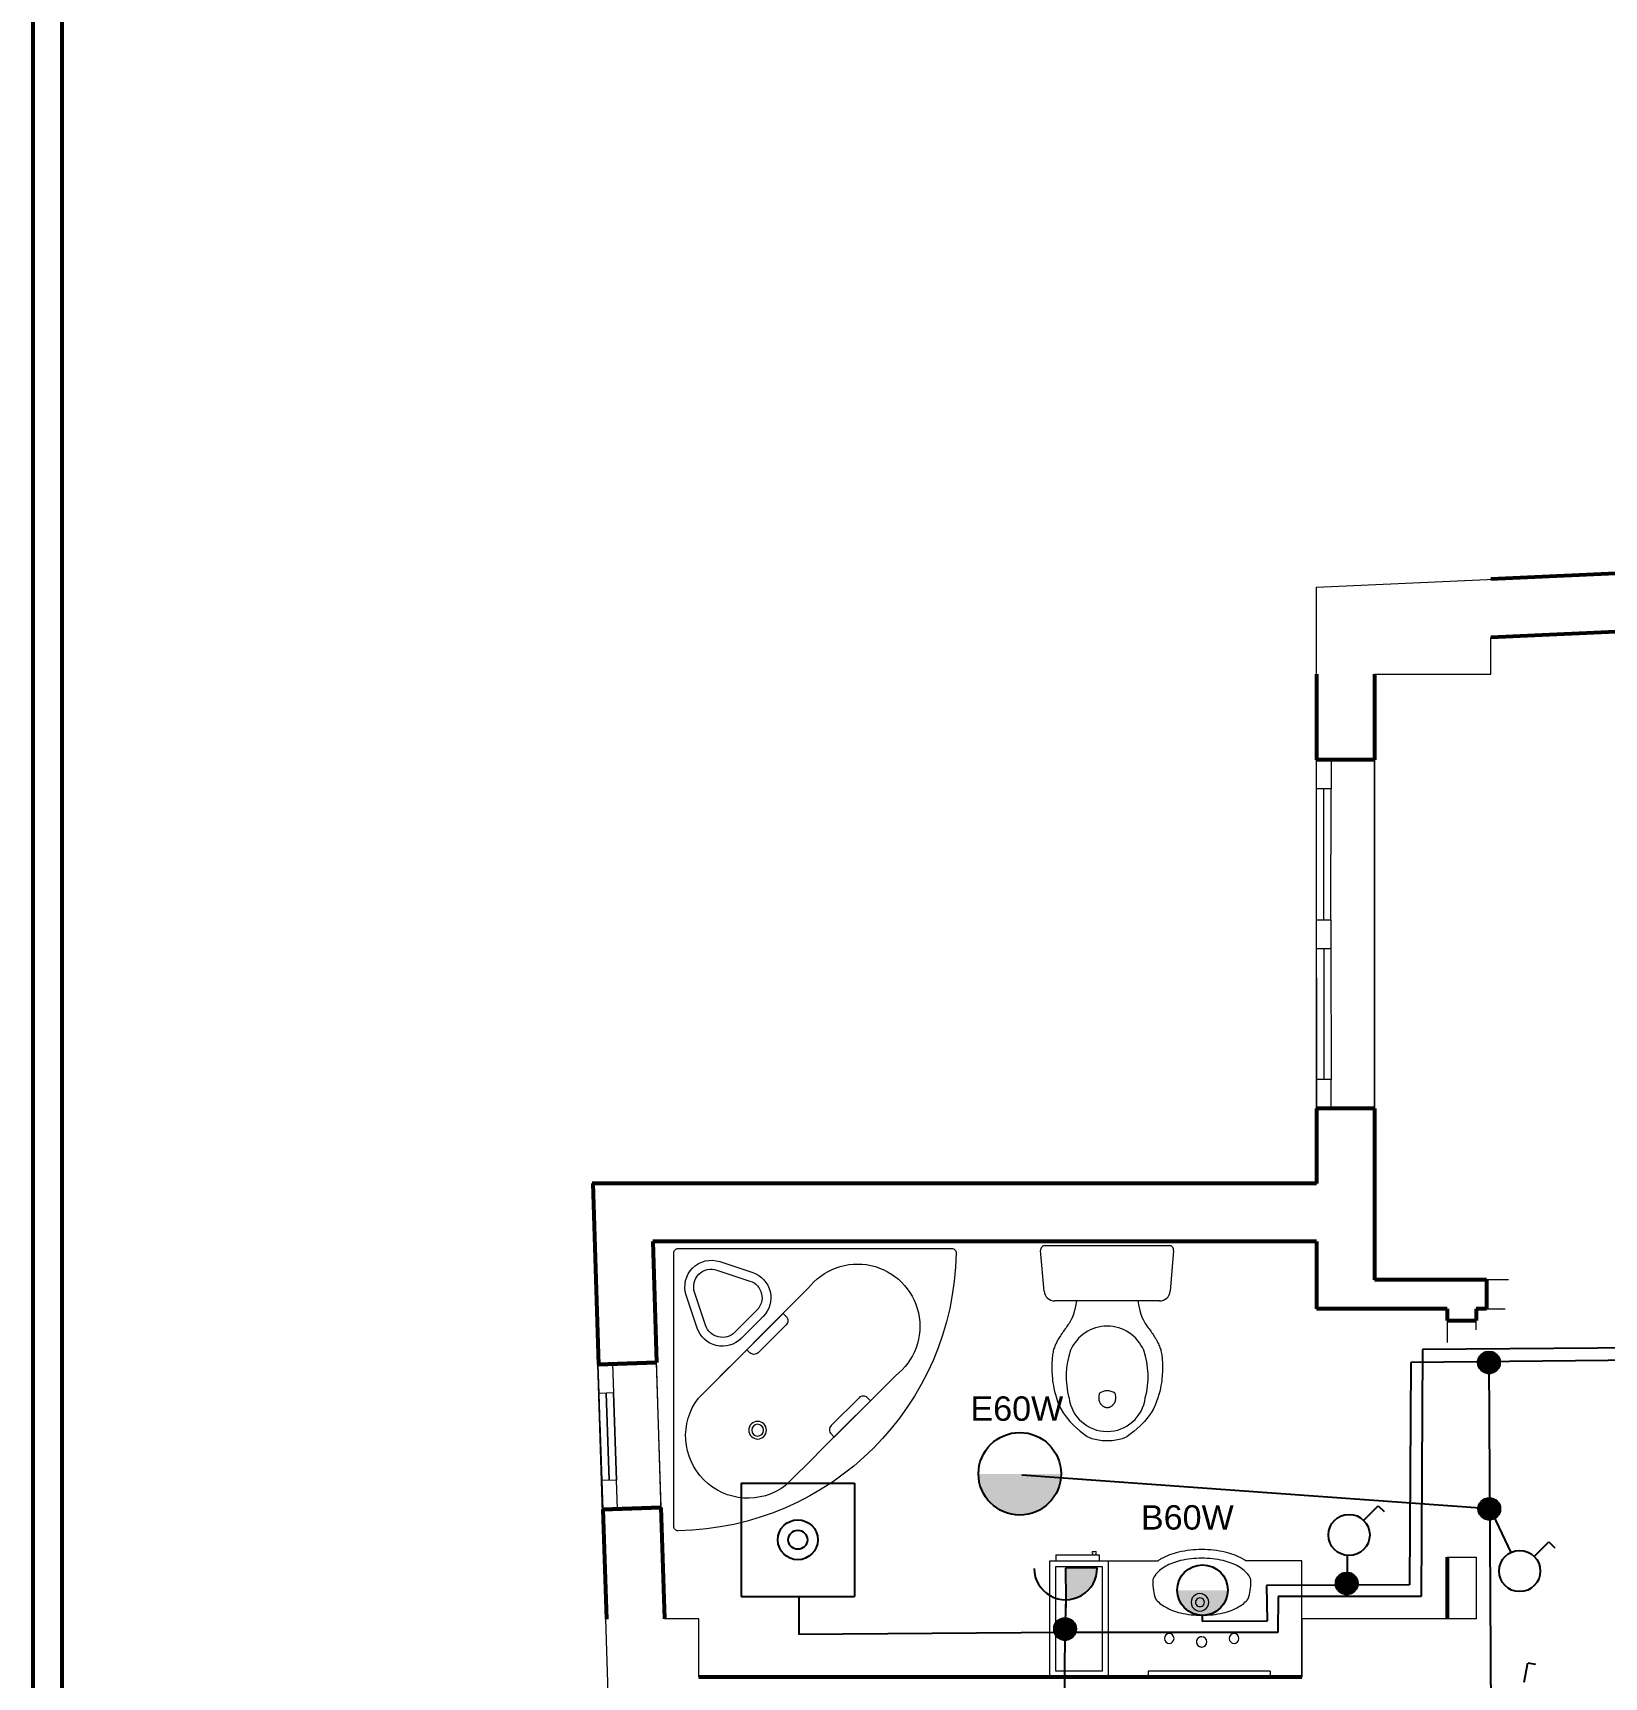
# Model space of a CAD drawing. Header units: millimetres. Extents: x -1335 to 33749, y 2338 to 5277.
# Drawn here: x 15340 to 15881, y 4144 to 4710 of the extents above; entities that cross this region are included whole.
import ezdxf
from ezdxf.enums import TextEntityAlignment as Align

# ---------------------------------------------------------------- set-up
doc = ezdxf.new("R2010")
doc.units = ezdxf.units.MM
doc.linetypes.add('ACAD_ISO03W100', pattern=[30, 12, -18])
for name, color, linetype, lineweight in [('DUVAR', 7, 'Continuous', 53), ('Linye-23', 220, 'Continuous', 25), ('PENCERE', 1, 'Continuous', 20), ('tefriş', 65, 'Continuous', 18), ('YALıTıM', 7, 'Continuous', 18), ('YESIL', 74, 'Continuous', 18)]:
    doc.layers.add(name, color=color, linetype=linetype, lineweight=lineweight)
doc.layers.add('LAMBA YAZI', color=51, linetype='Continuous')
doc.styles.add('LAMBA', font='arial.ttf', dxfattribs={"height": 12})

# ---------------------------------------------------------------- blocks, each defined once
blk = doc.blocks.new('16')
blk.add_line((1366.71, 587.33), (1370.02, 590.64))
for points in [[(1347.33, 596.83, 0.414214), (1346.58, 596.08), (1346.58, 549.58, 0.418871), (1347.34, 548.83, 0.404945), (1394.57, 596.07, 0.418871), (1393.82, 596.83)], [(1350.68, 583.4, 0.557537), (1358.13, 581.64), (1361.88, 585.38, 0.557537), (1360.12, 592.83), (1354.5, 594.7, 0.618034), (1348.81, 589.01)], [(1352.11, 583.87, 0.557537), (1357.07, 582.7), (1360.82, 586.44, 0.557537), (1359.64, 591.41), (1354.03, 593.28, 0.618034), (1350.24, 589.48)], [(1357.61, 578.24), (1358.13, 577.72, 0.414214), (1359.54, 577.72), (1364.3, 582.48, 0.414214), (1364.3, 583.89), (1363.78, 584.41)], [(1372.46, 563.39), (1371.95, 563.91, -0.414214), (1371.95, 565.32), (1376.7, 570.07, -0.414214), (1378.11, 570.07), (1378.63, 569.56)]]:
    blk.add_lwpolyline(points, format="xyb", close=True)
blk.add_lwpolyline([(1381.58, 572.49), (1386.88, 577.82, 0.873035), (1372.01, 592.63), (1353.38, 574.01, 1.142857), (1368.23, 559.16), (1381.57, 572.5)], format="xyb")
for radius in [1.5, 1]:
    blk.add_circle((1377.47, 582.57), radius)
blk = doc.blocks.new('15')
for p, q in [((557.09, 835.83), (557.09, 878.1)), ((558.8, 879.67), (572.63, 878.52)), ((576, 874.85), (576, 839.08)), ((584.19, 870.34), (584.67, 870.68)), ((584.67, 870.68), (585.12, 871.01)), ((585.12, 871.01), (585.55, 871.31)), ((585.55, 871.31), (585.96, 871.6)), ((585.96, 871.6), (586.35, 871.88)), ((586.35, 871.88), (586.74, 872.15)), ((586.74, 872.15), (587.12, 872.41)), ((587.12, 872.41), (587.5, 872.67)), ((587.5, 872.67), (587.89, 872.92)), ((587.89, 872.92), (588.28, 873.17)), ((588.28, 873.17), (588.68, 873.41)), ((588.68, 873.41), (589.08, 873.65)), ((589.08, 873.65), (589.48, 873.88)), ((589.48, 873.88), (589.88, 874.09)), ((589.88, 874.09), (590.27, 874.3)), ((590.27, 874.3), (590.67, 874.49)), ((590.67, 874.49), (591.06, 874.67)), ((591.06, 874.67), (591.45, 874.83)), ((591.45, 874.83), (591.84, 874.98)), ((591.84, 874.98), (592.23, 875.12)), ((592.23, 875.12), (592.63, 875.24)), ((592.63, 875.24), (593.04, 875.35)), ((593.04, 875.35), (593.46, 875.45)), ((593.46, 875.45), (593.9, 875.53)), ((593.9, 875.53), (594.35, 875.6)), ((594.35, 875.6), (594.82, 875.67)), ((594.82, 875.67), (595.3, 875.72)), ((595.3, 875.72), (595.78, 875.76)), ((595.78, 875.76), (596.28, 875.79)), ((596.28, 875.79), (596.77, 875.82)), ((596.77, 875.82), (597.27, 875.84)), ((597.27, 875.84), (597.77, 875.85)), ((597.77, 875.85), (598.26, 875.86)), ((598.26, 875.86), (598.75, 875.87)), ((598.75, 875.87), (599.26, 875.86)), ((599.26, 875.86), (599.79, 875.85)), ((599.79, 875.85), (600.36, 875.83)), ((600.36, 875.83), (600.96, 875.79)), ((600.96, 875.79), (601.62, 875.74)), ((601.62, 875.74), (602.34, 875.67)), ((602.34, 875.67), (603.12, 875.59)), ((603.12, 875.59), (603.98, 875.47)), ((603.98, 875.47), (604.89, 875.33)), ((604.89, 875.33), (605.87, 875.14)), ((605.87, 875.14), (606.91, 874.91)), ((606.91, 874.91), (608, 874.63)), ((608, 874.63), (609.14, 874.28)), ((609.14, 874.28), (610.32, 873.87)), ((610.32, 873.87), (611.56, 873.38)), ((611.56, 873.38), (612.85, 872.77)), ((612.85, 872.77), (614.2, 871.98)), ((614.2, 871.98), (615.63, 870.98)), ((615.63, 870.98), (617.14, 869.71)), ((576, 867.47), (577.77, 867.78)), ((577.77, 867.78), (579.25, 868.11)), ((579.25, 868.11), (580.49, 868.47)), ((580.49, 868.47), (581.51, 868.84)), ((581.51, 868.84), (582.36, 869.23)), ((582.36, 869.23), (583.06, 869.61)), ((583.06, 869.61), (583.66, 869.98)), ((583.66, 869.98), (584.19, 870.34)), ((617.14, 869.71), (618.75, 868.13)), ((618.75, 868.13), (620.47, 866.18)), ((620.47, 866.18), (622.31, 863.83)), ((607.58, 859.69), (607.45, 859.64)), ((607.74, 859.74), (607.58, 859.69)), ((607.92, 859.78), (607.74, 859.74)), ((608.11, 859.82), (607.92, 859.78)), ((608.32, 859.85), (608.11, 859.82)), ((608.54, 859.88), (608.32, 859.85)), ((608.75, 859.9), (608.54, 859.88)), ((608.96, 859.91), (608.75, 859.9)), ((609.16, 859.91), (608.96, 859.91)), ((609.35, 859.91), (609.16, 859.91)), ((609.53, 859.89), (609.35, 859.91)), ((609.71, 859.87), (609.53, 859.89)), ((609.87, 859.84), (609.71, 859.87)), ((610.03, 859.8), (609.87, 859.84)), ((610.19, 859.76), (610.03, 859.8)), ((610.34, 859.7), (610.19, 859.76)), ((610.49, 859.65), (610.34, 859.7)), ((610.63, 859.58), (610.49, 859.65)), ((610.77, 859.51), (610.63, 859.58)), ((610.91, 859.43), (610.77, 859.51)), ((611.04, 859.35), (610.91, 859.43)), ((611.16, 859.26), (611.04, 859.35)), ((611.28, 859.17), (611.16, 859.26)), ((607.45, 854.37), (607.58, 854.32)), ((607.58, 854.32), (607.74, 854.28)), ((607.74, 854.28), (607.92, 854.23)), ((607.92, 854.23), (608.11, 854.19)), ((608.11, 854.19), (608.32, 854.16)), ((608.32, 854.16), (608.54, 854.13)), ((608.54, 854.13), (608.75, 854.11)), ((608.75, 854.11), (608.96, 854.1)), ((608.96, 854.1), (609.16, 854.1)), ((609.16, 854.1), (609.35, 854.11)), ((609.35, 854.11), (609.53, 854.12)), ((609.53, 854.12), (609.71, 854.14)), ((609.71, 854.14), (609.87, 854.17)), ((609.87, 854.17), (610.03, 854.21)), ((610.03, 854.21), (610.19, 854.26)), ((610.19, 854.26), (610.34, 854.31)), ((610.34, 854.31), (610.49, 854.37)), ((610.49, 854.37), (610.63, 854.43)), ((610.63, 854.43), (610.77, 854.5)), ((610.77, 854.5), (610.91, 854.58)), ((610.91, 854.58), (611.04, 854.66)), ((611.04, 854.66), (611.16, 854.75)), ((611.16, 854.75), (611.28, 854.84)), ((611.4, 859.07), (611.28, 859.17)), ((611.28, 854.84), (611.4, 854.94)), ((611.51, 858.96), (611.4, 859.07)), ((611.4, 854.94), (611.51, 855.05)), ((611.62, 858.85), (611.51, 858.96)), ((611.51, 855.05), (611.62, 855.16)), ((611.72, 858.74), (611.62, 858.85)), ((611.62, 855.16), (611.72, 855.27)), ((611.81, 858.62), (611.72, 858.74)), ((611.72, 855.27), (611.81, 855.39)), ((611.9, 858.5), (611.81, 858.62)), ((611.81, 855.39), (611.9, 855.51)), ((611.98, 858.37), (611.9, 858.5)), ((611.9, 855.51), (611.98, 855.64)), ((612.05, 858.24), (611.98, 858.37)), ((611.98, 855.64), (612.05, 855.77)), ((612.11, 858.11), (612.05, 858.24)), ((612.05, 855.77), (612.11, 855.9)), ((612.17, 857.98), (612.11, 858.11)), ((612.11, 855.9), (612.17, 856.03)), ((612.22, 857.84), (612.17, 857.98)), ((612.17, 856.03), (612.22, 856.17)), ((612.27, 857.71), (612.22, 857.84)), ((612.22, 856.17), (612.27, 856.31)), ((612.3, 857.57), (612.27, 857.71)), ((612.27, 856.31), (612.3, 856.44)), ((612.33, 857.43), (612.3, 857.57)), ((612.3, 856.44), (612.33, 856.58)), ((612.35, 857.29), (612.33, 857.43)), ((612.33, 856.58), (612.35, 856.72)), ((612.36, 857.15), (612.35, 857.29)), ((612.35, 856.72), (612.36, 856.86)), ((612.36, 857.01), (612.36, 857.15)), ((612.36, 856.86), (612.36, 857.01)), ((620.47, 847.75), (622.31, 850.1)), ((576, 846.46), (577.77, 846.16)), ((577.77, 846.16), (579.25, 845.82)), ((579.25, 845.82), (580.49, 845.46)), ((580.49, 845.46), (581.51, 845.09)), ((581.51, 845.09), (582.36, 844.71)), ((582.36, 844.71), (583.06, 844.33)), ((583.06, 844.33), (583.66, 843.95)), ((583.66, 843.95), (584.19, 843.59)), ((584.19, 843.59), (584.67, 843.25)), ((584.67, 843.25), (585.12, 842.93)), ((585.12, 842.93), (585.55, 842.62)), ((585.55, 842.62), (585.96, 842.33)), ((614.2, 841.95), (615.63, 842.95)), ((615.63, 842.95), (617.14, 844.22)), ((617.14, 844.22), (618.75, 845.8)), ((618.75, 845.8), (620.47, 847.75)), ((585.96, 842.33), (586.35, 842.05)), ((586.35, 842.05), (586.74, 841.78)), ((586.74, 841.78), (587.12, 841.52)), ((587.12, 841.52), (587.5, 841.26)), ((587.5, 841.26), (587.89, 841.01)), ((587.89, 841.01), (588.28, 840.76)), ((588.28, 840.76), (588.68, 840.52)), ((588.68, 840.52), (589.08, 840.28)), ((589.08, 840.28), (589.48, 840.05)), ((589.48, 840.05), (589.88, 839.84)), ((589.88, 839.84), (590.27, 839.63)), ((590.27, 839.63), (590.67, 839.44)), ((590.67, 839.44), (591.06, 839.26)), ((591.06, 839.26), (591.45, 839.1)), ((591.45, 839.1), (591.84, 838.95)), ((591.84, 838.95), (592.23, 838.81)), ((592.23, 838.81), (592.63, 838.69)), ((592.63, 838.69), (593.04, 838.58)), ((593.04, 838.58), (593.46, 838.48)), ((593.46, 838.48), (593.9, 838.4)), ((593.9, 838.4), (594.35, 838.33)), ((594.35, 838.33), (594.82, 838.27)), ((594.82, 838.27), (595.3, 838.22)), ((595.3, 838.22), (595.78, 838.18)), ((595.78, 838.18), (596.28, 838.14)), ((596.28, 838.14), (596.77, 838.12)), ((596.77, 838.12), (597.27, 838.1)), ((597.27, 838.1), (597.77, 838.08)), ((597.77, 838.08), (598.26, 838.07)), ((598.26, 838.07), (598.75, 838.07)), ((598.75, 838.07), (599.26, 838.07)), ((599.26, 838.07), (599.79, 838.08)), ((599.79, 838.08), (600.36, 838.1)), ((600.36, 838.1), (600.96, 838.14)), ((600.96, 838.14), (601.62, 838.19)), ((601.62, 838.19), (602.34, 838.26)), ((602.34, 838.26), (603.12, 838.35)), ((603.12, 838.35), (603.98, 838.46)), ((603.98, 838.46), (604.89, 838.6)), ((604.89, 838.6), (605.87, 838.79)), ((605.87, 838.79), (606.91, 839.02)), ((606.91, 839.02), (608, 839.3)), ((608, 839.3), (609.14, 839.65)), ((609.14, 839.65), (610.32, 840.06)), ((610.32, 840.06), (611.56, 840.55)), ((611.56, 840.55), (612.85, 841.16)), ((612.85, 841.16), (614.2, 841.95)), ((572.63, 835.42), (558.8, 834.26))]:
    blk.add_line(p, q)
for centre, radius, start, end in [((558.67, 878.1), 1.58, 85.2364, 180), ((572.32, 874.85), 3.68, 0, 85.2364), ((601.84, 843.57), 27.39, 74.7335, 109.1492), ((598.19, 856.97), 13.57, 113.1334, 246.8666), ((607.46, 856.97), 13.12, 276.9435, 83.0565), ((611.7, 857.01), 5, 148.2253, 211.7747), ((606.09, 856.97), 17.62, 337.0686, 22.9314), ((601.84, 870.36), 27.39, 250.8508, 285.2665), ((572.32, 839.08), 3.68, 274.7636, 0), ((558.67, 835.83), 1.58, 180, 274.7636)]:
    blk.add_arc(centre, radius, start, end)
blk = doc.blocks.new('sHŞLMxgb')
at = {"layer": 'tefriş'}
for p, q in [((73391.12, -69022.65), (73406.12, -69022.65)), ((73391.12, -69022.65), (73391.12, -69024.65)), ((73404.86, -69021.56), (73403.86, -69021.56)), ((73403.86, -69022.65), (73403.86, -69022.17)), ((73404.86, -69022.16), (73404.86, -69022.65)), ((73406.12, -69022.65), (73406.12, -69024.65)), ((73389.12, -69024.65), (73409.12, -69024.65)), ((73389.12, -69064.65), (73389.12, -69024.65)), ((73409.12, -69024.65), (73409.12, -69064.65)), ((73409.12, -69024.65), (73426.32, -69024.65)), ((73409.12, -69024.65), (73409.12, -69064.65)), ((73473.12, -69024.65), (73456.5, -69024.65)), ((73475.85, -69024.65), (73473.12, -69024.65)), ((73475.85, -69064.65), (73475.85, -69024.65)), ((73464.91, -69062.65), (73422.89, -69062.65)), ((73422.89, -69062.65), (73422.89, -69064.65)), ((73464.91, -69062.65), (73464.91, -69064.65)), ((73409.12, -69064.65), (73389.12, -69064.65)), ((73473.12, -69064.65), (73409.12, -69064.65)), ((73473.12, -69064.65), (73475.85, -69064.65))]:
    blk.add_line(p, q, dxfattribs=at)
blk.add_lwpolyline([(73441.41, -69023.8, 0.056622), (73434.07, -69024.63, 0.07036), (73428.79, -69026.66, 0.106157), (73425.18, -69029.82, 0.161829), (73424.5, -69031.87, 0.081292), (73425.44, -69037.77, 0.09649), (73428.79, -69040.58, 0.07036), (73434.07, -69042.61, 0.056622), (73441.41, -69043.45, 0.056622), (73448.75, -69042.61, 0.07036), (73454.03, -69040.58, 0.09649), (73457.37, -69037.77, 0.081292), (73458.32, -69031.87, 0.161829), (73457.64, -69029.82, 0.106157), (73454.03, -69026.66, 0.07036), (73448.75, -69024.63, 0.056622)], format="xyb", close=True, dxfattribs=at)
blk.add_lwpolyline([(73456.5, -69024.65, 0.020465), (73455.49, -69024.04, 0.07036), (73449.42, -69021.71, 0.056622), (73441.41, -69020.8, 0.056622), (73433.4, -69021.71, 0.07036), (73427.33, -69024.04, 0.020465), (73426.32, -69024.65, 0.020465)], format="xyb", dxfattribs=at)
blk.add_lwpolyline([(73391.12, -69026.65), (73407.12, -69026.65), (73407.12, -69062.65), (73391.12, -69062.65)], close=True, dxfattribs=at)
for centre, radius, start, end in [((73403.86, -69021.86), 0.3, 89.9132, 269.8989), ((73404.86, -69021.86), 0.3, 270.1011, 90.0868), ((73440.7, -69038.97), 3, 89.2275, 270.7725), ((73440.7, -69038.97), 1.5, 88.4548, 271.5452), ((73440.78, -69038.97), 3, 269.2275, 90.7725), ((73440.78, -69038.97), 1.5, 268.4548, 91.5452), ((73430.29, -69051.42), 1.75, 93.3086, 266.6914), ((73430.08, -69051.42), 1.75, 273.3086, 86.6914), ((73441.29, -69052.62), 1.75, 90, 270), ((73441.29, -69052.62), 1.75, 86.4664, 273.5336), ((73441.39, -69052.62), 1.75, 270, 90), ((73441.39, -69052.62), 1.75, 270, 90), ((73452.6, -69051.42), 1.75, 93.3086, 266.6914), ((73452.39, -69051.42), 1.75, 273.3086, 86.6914)]:
    blk.add_arc(centre, radius, start, end, dxfattribs=at)

msp = doc.modelspace()

# ---------------------------------------------------------------- hatches: boundary and pattern name
at = {"linetype": 'ACAD_ISO03W100', "ltscale": 10}
for color, points in [(2, [(15665.28, 4214.34, 1), (15693.7, 4214.34)]), (256, [(15695.57, 4171.04), (15696.01, 4171.05, 0.402331), (15706.32, 4181.98), (15695.48, 4181.89)]), (2, [(15733.78, 4174.3, 1), (15751.17, 4174.3)])]:
    msp.add_hatch(color=color, dxfattribs=at).paths.add_polyline_path(points)

# ---------------------------------------------------------------- linework, layer by layer
for p, q in [((15837.4, 4252.77), (15844.98, 4252.77)), ((15837.41, 4253.01), (15844.97, 4253.01)), ((15837.41, 4252.54), (15844.97, 4252.54)), ((15837.43, 4252.3), (15844.96, 4252.3)), ((15837.44, 4253.25), (15844.94, 4253.25)), ((15837.46, 4252.06), (15844.92, 4252.06)), ((15837.48, 4253.49), (15844.9, 4253.49)), ((15837.51, 4251.83), (15844.87, 4251.83)), ((15837.54, 4253.72), (15844.85, 4253.72)), ((15837.58, 4251.59), (15844.81, 4251.59)), ((15837.61, 4253.96), (15844.77, 4253.96)), ((15837.7, 4254.2), (15844.68, 4254.2)), ((15837.81, 4254.43), (15844.57, 4254.43)), ((15837.94, 4254.67), (15844.44, 4254.67)), ((15838.1, 4254.91), (15844.29, 4254.91)), ((15838.28, 4255.14), (15844.11, 4255.14)), ((15838.49, 4255.38), (15843.89, 4255.38)), ((15838.75, 4255.62), (15843.64, 4255.62)), ((15839.06, 4255.85), (15843.32, 4255.85)), ((15839.46, 4256.09), (15842.93, 4256.09)), ((15840.02, 4256.33), (15842.36, 4256.33)), ((15837.66, 4251.35), (15844.72, 4251.35)), ((15837.76, 4251.12), (15844.62, 4251.12)), ((15837.88, 4250.88), (15844.5, 4250.88)), ((15838.02, 4250.64), (15844.36, 4250.64)), ((15838.19, 4250.41), (15844.19, 4250.41)), ((15838.39, 4250.17), (15843.99, 4250.17)), ((15838.63, 4249.93), (15843.76, 4249.93)), ((15838.91, 4249.7), (15843.47, 4249.7)), ((15839.26, 4249.46), (15843.12, 4249.46)), ((15839.74, 4249.22), (15842.64, 4249.22)), ((15840.56, 4248.99), (15841.82, 4248.99)), ((15583.82, 4211.16), (15622.78, 4211.16)), ((15583.82, 4211.16), (15583.82, 4172.2)), ((15583.82, 4211.16), (15622.78, 4211.16)), ((15583.82, 4211.16), (15583.82, 4172.2)), ((15622.78, 4211.16), (15622.78, 4172.2)), ((15622.78, 4211.16), (15622.78, 4172.2)), ((15798.05, 4198.35), (15803.07, 4203.37)), ((15803.07, 4203.37), (15805.08, 4201.36)), ((15837.49, 4202.39), (15845.07, 4202.39)), ((15837.5, 4202.62), (15845.06, 4202.62)), ((15837.5, 4202.15), (15845.06, 4202.15)), ((15837.52, 4201.91), (15845.05, 4201.91)), ((15837.53, 4202.86), (15845.03, 4202.86)), ((15837.55, 4201.68), (15845.01, 4201.68)), ((15837.57, 4203.1), (15844.99, 4203.1)), ((15837.6, 4201.44), (15844.96, 4201.44)), ((15837.63, 4203.33), (15844.93, 4203.33)), ((15837.67, 4201.2), (15844.9, 4201.2)), ((15837.7, 4203.57), (15844.86, 4203.57)), ((15837.75, 4200.97), (15844.81, 4200.97)), ((15837.79, 4203.81), (15844.77, 4203.81)), ((15837.85, 4200.73), (15844.71, 4200.73)), ((15837.9, 4204.04), (15844.66, 4204.04)), ((15837.97, 4200.49), (15844.59, 4200.49)), ((15838.03, 4204.28), (15844.53, 4204.28)), ((15838.19, 4204.52), (15844.38, 4204.52)), ((15838.37, 4204.76), (15844.2, 4204.76)), ((15838.58, 4204.99), (15843.98, 4204.99)), ((15838.84, 4205.23), (15843.73, 4205.23)), ((15839.15, 4205.47), (15843.41, 4205.47)), ((15839.55, 4205.7), (15843.02, 4205.7)), ((15840.11, 4205.94), (15842.45, 4205.94)), ((15838.11, 4200.26), (15844.45, 4200.26)), ((15838.28, 4200.02), (15844.28, 4200.02)), ((15838.48, 4199.78), (15844.08, 4199.78)), ((15838.72, 4199.55), (15843.85, 4199.55)), ((15839, 4199.31), (15843.56, 4199.31)), ((15839.35, 4199.07), (15843.21, 4199.07)), ((15839.83, 4198.84), (15842.73, 4198.84)), ((15840.65, 4198.6), (15841.91, 4198.6)), ((15856.78, 4185.93), (15861.81, 4190.95)), ((15861.81, 4190.95), (15863.81, 4188.94)), ((15788.65, 4177.87), (15795.81, 4177.87)), ((15788.74, 4178.11), (15795.72, 4178.11)), ((15788.85, 4178.34), (15795.61, 4178.34)), ((15788.98, 4178.58), (15795.48, 4178.58)), ((15789.14, 4178.82), (15795.33, 4178.82)), ((15789.32, 4179.05), (15795.15, 4179.05)), ((15789.53, 4179.29), (15794.93, 4179.29)), ((15789.79, 4179.53), (15794.68, 4179.53)), ((15790.1, 4179.76), (15794.37, 4179.76)), ((15790.5, 4180), (15793.97, 4180)), ((15791.07, 4180.24), (15793.4, 4180.24)), ((15583.82, 4172.2), (15622.78, 4172.2)), ((15583.82, 4172.2), (15622.78, 4172.2)), ((15788.44, 4176.69), (15796.02, 4176.69)), ((15788.45, 4176.92), (15796.01, 4176.92)), ((15788.45, 4176.45), (15796.02, 4176.45)), ((15788.47, 4176.21), (15796, 4176.21)), ((15788.48, 4177.16), (15795.98, 4177.16)), ((15788.5, 4175.97), (15795.96, 4175.97)), ((15788.52, 4177.4), (15795.94, 4177.4)), ((15788.55, 4175.74), (15795.91, 4175.74)), ((15788.58, 4177.63), (15795.89, 4177.63)), ((15788.62, 4175.5), (15795.85, 4175.5)), ((15788.7, 4175.26), (15795.76, 4175.26)), ((15788.8, 4175.03), (15795.66, 4175.03)), ((15788.92, 4174.79), (15795.54, 4174.79)), ((15789.06, 4174.55), (15795.4, 4174.55)), ((15789.23, 4174.32), (15795.23, 4174.32)), ((15789.43, 4174.08), (15795.03, 4174.08)), ((15789.67, 4173.84), (15794.8, 4173.84)), ((15789.95, 4173.61), (15794.51, 4173.61)), ((15790.31, 4173.37), (15794.16, 4173.37)), ((15790.78, 4173.13), (15793.68, 4173.13)), ((15791.6, 4172.9), (15792.86, 4172.9)), ((15691.48, 4161.05), (15699.06, 4161.05)), ((15691.48, 4160.81), (15699.05, 4160.81)), ((15691.49, 4161.28), (15699.05, 4161.28)), ((15691.52, 4161.52), (15699.02, 4161.52)), ((15691.56, 4161.76), (15698.98, 4161.76)), ((15691.61, 4161.99), (15698.92, 4161.99)), ((15691.69, 4162.23), (15698.85, 4162.23)), ((15691.78, 4162.47), (15698.76, 4162.47)), ((15691.89, 4162.7), (15698.65, 4162.7)), ((15692.02, 4162.94), (15698.52, 4162.94)), ((15692.17, 4163.18), (15698.36, 4163.18)), ((15692.35, 4163.41), (15698.18, 4163.41)), ((15692.57, 4163.65), (15697.97, 4163.65)), ((15692.82, 4163.89), (15697.71, 4163.89)), ((15693.14, 4164.13), (15697.4, 4164.13)), ((15693.53, 4164.36), (15697, 4164.36)), ((15694.1, 4164.6), (15696.43, 4164.6)), ((15691.5, 4160.57), (15699.03, 4160.57)), ((15691.54, 4160.34), (15699, 4160.34)), ((15691.59, 4160.1), (15698.95, 4160.1)), ((15691.65, 4159.86), (15698.88, 4159.86)), ((15691.74, 4159.63), (15698.8, 4159.63)), ((15691.84, 4159.39), (15698.7, 4159.39)), ((15691.96, 4159.15), (15698.58, 4159.15)), ((15692.1, 4158.92), (15698.44, 4158.92)), ((15692.27, 4158.68), (15698.27, 4158.68)), ((15692.47, 4158.44), (15698.07, 4158.44)), ((15692.7, 4158.21), (15697.83, 4158.21)), ((15692.99, 4157.97), (15697.55, 4157.97)), ((15693.34, 4157.73), (15697.19, 4157.73)), ((15693.82, 4157.5), (15696.72, 4157.5)), ((15694.64, 4157.26), (15695.9, 4157.26)), ((15853.32, 4142.64), (15854.51, 4149.29)), ((15854.51, 4149.29), (15857.17, 4148.82))]:
    msp.add_line(p, q)
for p, q in [((15706.33, 4181.98), (15695.48, 4181.89)), ((15695.48, 4181.89), (15695.57, 4171.07))]:
    msp.add_line(p, q, dxfattribs=at)
at = {"color": 1, "ltscale": 10}
for p, q in [((15603.65, 4172.28), (15603.65, 4159.08)), ((15695.49, 4169.56), (15695.27, 4161.14)), ((15695.57, 4171.04), (15695.47, 4165.64))]:
    msp.add_line(p, q, dxfattribs=at)
for centre, radius in [((15841.19, 4252.72), 3.79), ((15841.28, 4202.33), 3.79), ((15793.03, 4193.32), 7.1), ((15603.3, 4191.68), 6.88), ((15603.3, 4191.68), 6.88), ((15603.3, 4191.68), 3.28), ((15603.3, 4191.68), 3.28), ((15851.76, 4180.91), 7.1), ((15792.23, 4176.63), 3.79), ((15695.27, 4160.99), 3.79)]:
    msp.add_circle(centre, radius)
at = {"color": 1}
for centre, radius in [((15679.69, 4214.4), 14.21), ((15742.6, 4174.34), 8.7)]:
    msp.add_circle(centre, radius, dxfattribs=at)
at = {"linetype": 'ByBlock'}
msp.add_arc((15695.47, 4181.89), 10.85, 180.4979, 0.4979, dxfattribs=at)
at = {"layer": 'DUVAR'}
for p, q in [((16226.95, 4539.63), (15841.82, 4522.39)), ((16226.95, 4519.61), (15841.82, 4502.37)), ((15781.82, 4489.7), (15781.82, 4460.17)), ((15801.82, 4489.7), (15801.82, 4460.17)), ((15801.82, 4460.17), (15781.81, 4460.17)), ((15801.82, 4460.17), (15781.82, 4460.17)), ((15801.82, 4460.17), (15781.82, 4460.17)), ((15801.82, 4460.17), (15781.82, 4460.17)), ((15801.82, 4460.17), (15781.82, 4460.17)), ((15801.82, 4460.17), (15781.82, 4460.17)), ((15801.82, 4460.17), (15781.82, 4460.17)), ((15801.82, 4340.17), (15781.81, 4340.17)), ((15781.82, 4340.17), (15781.82, 4314.36)), ((15801.82, 4340.17), (15781.82, 4340.17)), ((15801.82, 4340.17), (15781.82, 4340.17)), ((15801.82, 4340.17), (15781.82, 4340.17)), ((15801.82, 4340.17), (15781.82, 4340.17)), ((15801.82, 4340.17), (15781.82, 4340.17)), ((15801.82, 4340.17), (15781.82, 4340.17)), ((15801.82, 4340.17), (15801.82, 4281.13)), ((15781.82, 4314.36), (15532.5, 4314.36)), ((15532.71, 4314.36), (15534.66, 4252.06)), ((15781.82, 4294.36), (15553.35, 4294.36)), ((15553.35, 4294.36), (15554.65, 4252.72)), ((15781.82, 4294.36), (15781.82, 4271.13)), ((15840.31, 4281.13), (15801.82, 4281.13)), ((15840.31, 4281.13), (15840.31, 4271.13)), ((15826.82, 4271.13), (15781.82, 4271.13)), ((15826.82, 4271.13), (15826.82, 4267.18)), ((15836.82, 4271.13), (15836.82, 4267.18)), ((15840.31, 4271.13), (15836.82, 4271.13)), ((15826.82, 4267.18), (15836.82, 4267.18)), ((15534.55, 4252.06), (15554.54, 4252.72)), ((15554.62, 4252.72), (15534.55, 4252.06)), ((15554.54, 4252.72), (15534.55, 4252.06)), ((15554.54, 4252.72), (15534.55, 4252.06)), ((15554.54, 4252.72), (15534.55, 4252.06)), ((15554.54, 4252.72), (15534.55, 4252.06)), ((15554.65, 4252.72), (15534.55, 4252.06)), ((15554.54, 4252.71), (15534.55, 4252.06)), ((15534.55, 4252.06), (15554.54, 4252.71)), ((15534.55, 4252.06), (15534.55, 4252.06)), ((15554.54, 4252.72), (15554.54, 4252.71)), ((15554.54, 4252.72), (15554.54, 4252.71)), ((15554.54, 4252.72), (15554.54, 4252.71)), ((15556.18, 4202.74), (15536.19, 4202.09)), ((15536.19, 4202.09), (15556.18, 4202.74)), ((15556.18, 4202.74), (15536.19, 4202.09)), ((15556.18, 4202.74), (15536.19, 4202.09)), ((15556.21, 4202.74), (15536.19, 4202.09)), ((15536.22, 4202.09), (15537.4, 4164.36)), ((15556.21, 4202.74), (15557.41, 4164.42)), ((15826.82, 4185.67), (15826.82, 4164.42)), ((15776.82, 4144.42), (15569.27, 4144.42))]:
    msp.add_line(p, q, dxfattribs=at)
at = {"layer": 'DUVAR', "color": 0}
for p, q in [((15801.82, 4460.17), (15781.82, 4460.17)), ((15801.82, 4340.17), (15781.82, 4340.17)), ((15801.82, 4340.17), (15781.82, 4340.17)), ((15554.54, 4252.72), (15554.54, 4252.71))]:
    msp.add_line(p, q, dxfattribs=at)
at = {"layer": 'DUVAR'}
msp.add_lwpolyline([(16454.69, 5276.58), (15340.03, 5276.58), (15340.03, 2376.9), (16454.69, 2376.9)], close=True, dxfattribs=at)
msp.add_lwpolyline([(15350.03, 5266.58), (15350.03, 2386.9), (16444.69, 2386.9), (16444.69, 5266.58), (15350.03, 5266.58)], dxfattribs=at)
at = {"layer": 'Linye-23'}
for p, q in [((15818.31, 4257.14), (15817.81, 4172.15)), ((15943.43, 4258.09), (15818.31, 4257.14)), ((15814.29, 4252.69), (15813.84, 4176.15)), ((15939.42, 4254.06), (15814.29, 4252.69)), ((15842.07, 4118.76), (15841.21, 4253.31)), ((15841.37, 4202.35), (15680.41, 4213.91)), ((15841.5, 4202.5), (15848.66, 4187.3)), ((15792.4, 4186.18), (15792.33, 4176.36)), ((15813.84, 4176.15), (15764.67, 4175.93)), ((15764.67, 4175.93), (15764.82, 4163.68)), ((15768.61, 4172.15), (15768.54, 4159.72)), ((15817.81, 4172.15), (15768.61, 4172.15)), ((15695.29, 4164.78), (15695.29, 4160.89)), ((15695.8, 4161.22), (15695.8, 4161.31)), ((15742.58, 4163.52), (15742.58, 4165.58)), ((15764.82, 4163.68), (15742.58, 4163.52)), ((15695.38, 4159.79), (15603.65, 4159.08)), ((15695.25, 4159.86), (15694.97, 4125.54)), ((15768.54, 4159.72), (15695.38, 4159.79))]:
    msp.add_line(p, q, dxfattribs=at)
at = {"layer": 'PENCERE', "color": 21, "linetype": 'Continuous', "lineweight": 20}
for p, q in [((15781.82, 4340.17), (15781.82, 4460.17)), ((15801.82, 4460.17), (15781.82, 4460.17)), ((15801.82, 4460.17), (15801.82, 4340.17)), ((15781.8, 4405.17), (15781.82, 4450.17)), ((15784.3, 4405.17), (15784.32, 4450.17)), ((15784.3, 4430.17), (15784.32, 4450.17)), ((15786.8, 4405.17), (15786.82, 4450.17)), ((15784.3, 4395.17), (15784.32, 4350.17)), ((15786.8, 4395.17), (15786.82, 4350.17)), ((15781.8, 4385.17), (15781.82, 4350.17)), ((15801.82, 4340.17), (15781.82, 4340.17)), ((15554.54, 4252.72), (15534.55, 4252.06)), ((15536.19, 4202.09), (15534.55, 4252.06)), ((15554.54, 4252.72), (15556.18, 4202.74)), ((15535.87, 4212.08), (15534.88, 4242.06)), ((15537.37, 4242.15), (15538.36, 4212.16)), ((15538.36, 4212.16), (15537.38, 4242.15)), ((15539.87, 4242.23), (15540.86, 4212.24)), ((15540.86, 4212.24), (15539.88, 4242.23)), ((15535.2, 4232.07), (15535.87, 4212.08)), ((15556.18, 4202.74), (15536.19, 4202.09))]:
    msp.add_line(p, q, dxfattribs=at)
for points in [[(15786.82, 4460.17), (15786.82, 4450.17), (15781.82, 4450.17), (15781.82, 4460.17)], [(15786.8, 4405.17), (15786.8, 4395.17), (15781.8, 4395.17), (15781.8, 4405.17)], [(15786.82, 4340.17), (15786.82, 4350.17), (15781.82, 4350.17), (15781.82, 4340.17)], [(15539.55, 4252.22), (15539.88, 4242.23), (15534.88, 4242.06), (15534.55, 4252.06)], [(15541.19, 4202.25), (15540.86, 4212.24), (15535.87, 4212.08), (15536.19, 4202.09)]]:
    msp.add_lwpolyline(points, close=True, dxfattribs=at)
at = {"layer": 'YALıTıM'}
for points in [[(15847.91, 4281.13), (15801.82, 4281.13), (15801.82, 4489.7), (15841.82, 4489.7), (15841.82, 4502.37), (16226.95, 4519.61), (16226.95, 4479.63), (16236.95, 4479.63), (16236.95, 4164.36), (15967.12, 4164.36), (15967.12, 4281.13), (15927.11, 4281.13)], [(15826.82, 4185.67), (15836.82, 4185.71), (15836.82, 4164.42), (15776.82, 4164.42), (15776.82, 4144.42), (15569.27, 4144.42), (15569.27, 4164.42), (15557.41, 4164.42), (15553.35, 4294.36), (15781.82, 4294.36), (15781.82, 4271.13), (15826.82, 4271.13), (15826.82, 4259.58)], [(15836.82, 4263.98), (15836.82, 4271.13), (15846.77, 4271.13)]]:
    msp.add_lwpolyline(points, dxfattribs=at)
at = {"layer": 'YESIL'}
msp.add_lwpolyline([(15781.82, 4519.7), (16256.95, 4540.97), (16256.95, 4164.36), (15957.12, 4164.36), (15957.12, 3661.49), (16127.12, 3661.49), (16127.12, 3816.32), (16256.95, 3816.32), (16256.95, 3172.5), (15567.56, 3198.9), (15532.5, 4314.36), (15781.82, 4314.36)], close=True, dxfattribs=at)

# ---------------------------------------------------------------- block references
at = {"layer": 'tefriş'}
for name, p, xscale, yscale, zscale, rotation in [('16', (16769.17, 7018.78), -2.025000000372529, 2.025000000372529, 2.024999999999999, 90), ('15', (14845.95, 4854.5), 1.00800000037998, 1.00800000037998, 1.00800000037998, 270)]:
    msp.add_blockref(name, p, dxfattribs=dict(at, xscale=xscale, yscale=yscale, zscale=zscale, rotation=rotation))
at = {"layer": 'YALıTıM'}
msp.add_blockref('sHŞLMxgb', (-57699.04, 73209.12), dxfattribs=at)

# ---------------------------------------------------------------- texts
at = {"layer": 'LAMBA YAZI', "style": 'LAMBA'}
for s, p in [('E60W ', (15680.32, 4232.65)), ('B60W ', (15739, 4195.18))]:
    msp.add_text(s, height=8.4, rotation=359.9993, dxfattribs=at).set_placement(p, align=Align.CENTER)

doc.saveas('drawing.dxf')
